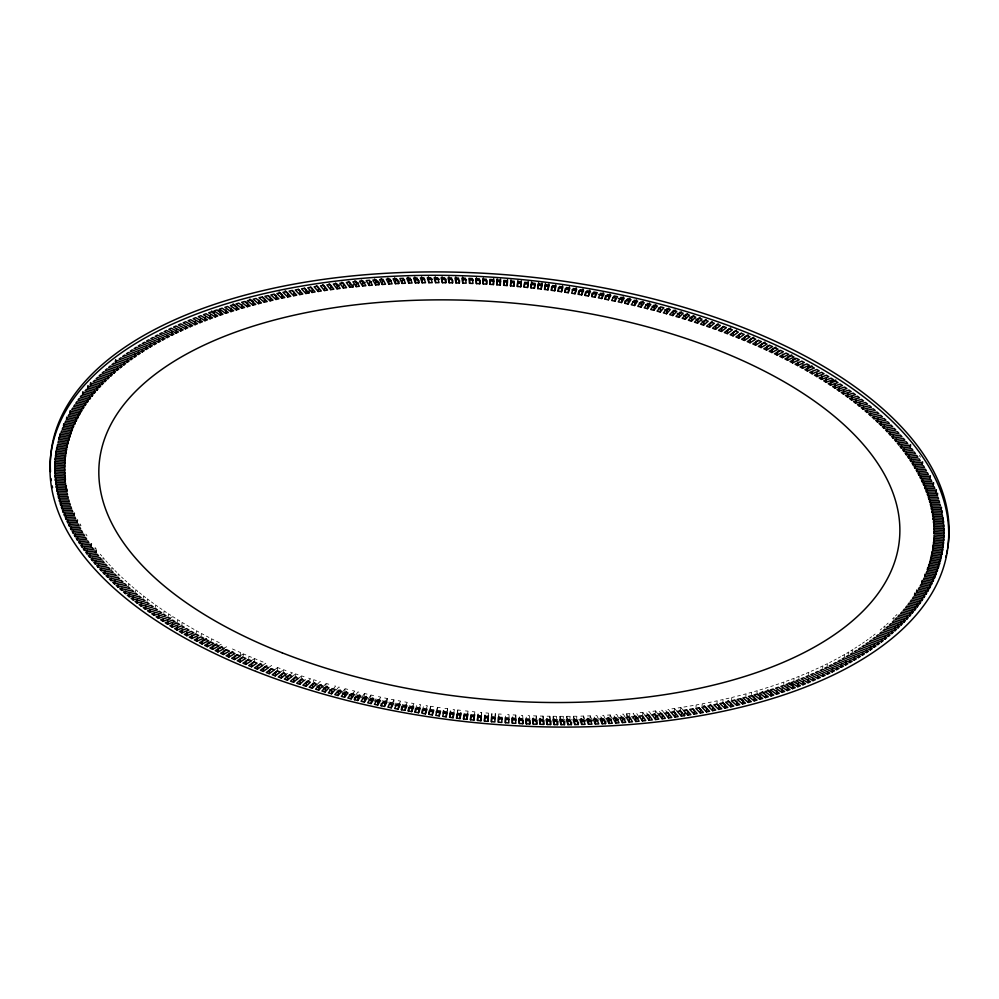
<?xml version="1.0" encoding="UTF-8"?>
<svg xmlns="http://www.w3.org/2000/svg" width="999" height="999" viewBox="0 0 999 999"><rect width="100%" height="100%" fill="white"/><g stroke="black" fill="none" stroke-linecap="round" stroke-linejoin="round"><path stroke-width="0.75" stroke-dasharray="5 3.75" d="M498.726 716.395L498.726 713.973L502.147 714.21L502.185 717.856M495.217 718.568L495.317 713.711L491.908 713.436L491.683 715.709M491.733 718.281L491.908 713.436M488.361 715.571L488.486 713.149L485.077 712.861L484.915 715.272M481.356 716.171L481.668 712.549L478.246 712.225L478.009 714.635M79.87 526.198L80.095 523.938L80.994 525.636M94.893 549.85L95.117 547.589L96.379 549.263M102.847 559.815L103.059 557.554L104.47 559.203M111.676 569.655L111.888 567.395L113.449 569.018L110.552 569.555M118.032 576.123L118.257 573.863L119.905 575.474M128.284 585.689L128.509 583.428L130.295 585.002L127.522 585.664M135.577 591.97L135.802 589.71L137.675 591.258L134.965 591.957M143.232 598.151L143.456 595.891L145.417 597.414L142.77 598.164M147.19 601.211L147.402 598.938L149.425 600.461M155.369 607.242L155.582 604.982L157.68 606.468M163.886 613.174L164.098 610.901L166.284 612.375L163.786 613.224M168.269 616.096L168.481 613.823L170.704 615.284M177.273 621.853L177.497 619.592L179.795 621.003L174.051 623.226M181.905 624.687L182.118 622.427L184.465 623.826M196.241 633.004L196.453 630.744L198.913 632.105L193.506 634.515M201.174 635.714L201.386 633.453L203.883 634.79M211.251 641.021L211.463 638.761L214.036 640.072L213.811 642.332M240.409 654.907L240.634 652.647L237.899 651.435L233.192 654.195M243.157 656.118L243.381 653.858L246.141 655.044M248.714 658.503L248.926 656.231L251.723 657.417M254.32 660.839L254.533 658.578L257.367 659.74M277.347 669.817L277.56 667.557L280.507 668.631M283.241 671.965L283.466 669.692L286.426 670.754L284.028 672.702M295.192 676.111L295.417 673.85L298.439 674.862L296.179 676.847M301.248 678.121L301.473 675.861L304.508 676.847L302.322 678.87M313.499 682.017L313.723 679.757L316.808 680.694L314.76 682.754M325.936 685.726L326.149 683.466L329.295 684.365L327.372 686.463M344.905 690.958L345.13 688.686L348.314 689.522L346.616 691.67M364.223 695.754L364.435 693.493L367.682 694.243L366.208 696.453M370.729 697.252L370.941 694.992L374.213 695.729L372.802 697.951M387.125 700.799L387.35 698.538L384.053 697.851L382.105 701.223M393.731 702.135L393.956 699.874L390.646 699.213L388.811 702.609M430.519 708.553L430.731 706.293L434.103 706.805L433.004 710.326M437.262 709.565L437.487 707.304L440.871 707.779L439.872 711.325M447.427 710.963L447.639 708.703L444.255 708.254L443.631 710.614M457.604 712.262L457.817 709.989L461.226 710.401L460.789 712.786M481.443 714.809L481.668 712.549M495.092 715.971L495.317 713.711M515.584 717.319L515.796 715.059L512.387 714.872L512.524 717.307M536.026 718.194L536.251 715.933L532.842 715.821L533.216 718.269M542.832 718.368L543.044 716.108L539.647 716.021L540.097 718.481M549.612 718.506L549.837 716.233L546.441 716.183M553.009 718.543L553.221 716.283L556.605 716.308L557.567 719.992M556.393 718.568L556.605 716.308M559.777 718.593L559.989 716.333L563.374 716.333L564.447 720.017M563.161 718.593L563.374 716.333M566.533 718.581L566.745 716.32L570.117 716.295L571.303 719.979M569.905 718.556L570.117 716.295M573.264 718.518L573.488 716.258L576.848 716.208L578.146 719.892M576.635 718.468L576.848 716.208M583.341 718.331L583.566 716.071L580.207 716.146L581.118 718.593M590.034 718.131L590.247 715.871L586.913 715.971L587.887 718.431M609.964 717.22L610.177 714.959L606.868 715.147L608.079 717.594M626.385 716.096L626.598 713.835L629.857 713.573L632.792 718.418M629.645 715.833L629.857 713.573M642.607 714.635L642.832 712.374L639.597 712.699L641.957 716.32M655.431 713.236L655.644 710.963L652.459 711.338L654.17 713.736M674.375 710.726L674.587 708.466L671.465 708.915L673.388 711.288M680.606 709.789L680.819 707.529L677.709 708.004L679.707 710.364M695.978 707.217L696.191 704.957L699.238 704.407M702.047 706.093L702.26 703.833L705.282 703.259M716.995 703.084L717.207 700.823L714.248 701.448L717.132 704.195M722.876 701.785L723.089 699.525L720.154 700.174L723.126 702.909M731.605 699.75L731.817 697.489L734.702 696.778M745.853 696.116L746.066 693.843L743.244 694.605M751.448 694.567L751.66 692.307L748.875 693.081M756.98 692.981L757.192 690.721L754.432 691.52L757.879 694.13M783.666 684.327L783.878 682.067L781.293 682.991L786.35 686.313M793.855 680.556L794.08 678.284L791.558 679.245L796.802 682.517M798.85 678.596L799.063 676.335L796.578 677.31M808.603 674.55L808.815 672.29L806.405 673.314L808.703 674.625M822.652 668.156L822.876 665.896L820.579 666.982L822.976 668.256M827.184 665.946L827.397 663.673L825.149 664.785M844.467 656.68L844.679 654.42L842.594 655.606L845.166 656.793M848.576 654.27L848.8 652.01L846.752 653.221L849.35 654.382M852.609 651.81L852.821 649.55L850.823 650.786L853.446 651.935M884.802 628.146L885.027 625.886L883.428 627.272M893.855 619.667L894.068 617.394L892.619 618.831M474.562 714.285L474.837 711.887L471.441 711.525L470.954 715.134M467.669 713.561L468.032 711.163L464.622 710.789L464.036 714.385M456.88 714.76L457.817 709.989M453.658 713.149L454.42 709.577L451.036 709.153L450.487 711.525M446.466 713.448L447.639 708.703M436.088 712.012L437.487 707.304M429.57 709.814L430.731 706.293M426.148 709.278L427.36 705.781L424.001 705.244L422.727 708.741M419.305 708.179L420.641 704.695L417.282 704.133L415.896 707.617M412.974 705.881L413.936 703.571L410.589 702.984L409.091 706.443M406.218 704.682L407.255 702.384L403.921 701.773L402.31 705.207M399.475 703.433L400.587 701.148L397.265 700.511L395.542 703.933M392.17 703.271L393.956 699.874M386.076 700.799L387.35 698.538M379.42 699.4L380.756 697.152L377.485 696.453L375.424 699.799M368.044 699.425L370.941 694.992M361.401 697.889L364.435 693.493M355.569 695.204L357.967 691.932L361.201 692.719M353.109 693.318L354.745 691.146L351.523 690.334M341.646 692.981L345.13 688.686M336.051 690.184L338.761 687L341.933 687.849M332.829 689.31L335.589 686.126L332.442 685.252M322.252 687.637L326.149 683.466M895.491 615.958L896.89 614.51M316.883 684.727L319.917 681.63L323.027 682.554M308.516 680.831L310.639 678.796L307.567 677.834L304.333 680.868M886.588 624.487L888.136 623.089M297.015 679.869L301.473 675.861M290.821 677.809L295.417 673.85M290.072 674.8L292.407 672.827L289.41 671.79L285.864 674.725M880.169 630.019L881.817 628.646M278.596 673.563L283.466 669.692M873.376 635.414L875.112 634.078M273.576 670.604L277.56 667.557M869.842 638.074L871.628 636.75M267.62 668.381L271.716 665.371L274.638 666.47M866.22 640.684L868.044 639.385M261.738 666.121L265.934 663.149L268.818 664.273M862.499 643.269L864.372 641.982M858.703 645.804L860.614 644.542M250.125 661.475L254.533 658.578M854.807 648.314L856.767 647.065M238.773 656.655L243.381 653.858M838.361 657.966L840.484 656.793M222.228 649.15L227.123 646.478L229.795 647.727M834.04 660.277L836.213 659.128M216.845 646.565L221.84 643.943L224.475 645.217M829.632 662.549L831.842 661.425M815.933 669.13L818.268 668.069M811.213 671.241L813.573 670.192M801.535 675.336L803.983 674.325M786.463 681.143L789.01 680.207M170.504 617.619L172.952 616.72L175.212 618.156M776.048 684.79L778.683 683.89M770.753 686.538L773.413 685.664M765.371 688.249L768.069 687.399M759.939 689.909L762.662 689.085M737.562 696.066L740.409 695.341M726.011 698.85L728.92 698.176M708.279 702.672L711.263 702.06M690.084 706.018L693.144 705.494M683.915 707.042L687 706.543M260.202 660.888L263.062 662.025M232.48 648.975L235.177 650.212M216.621 641.37L219.218 642.657M206.393 636.126L208.916 637.449M191.596 627.996L194.018 629.37M186.825 625.224L189.198 626.623M159.803 607.954L161.938 609.44M151.448 601.972L153.509 603.483M139.585 592.807L141.508 594.355M132.105 586.575L133.941 588.149M125 580.257L126.736 581.855M121.578 577.072L123.277 578.671M115.022 570.641L116.633 572.252M108.854 564.135L110.365 565.759M105.906 560.851L107.368 562.487M680.819 707.529L683.878 711.063M674.587 708.466L677.534 712.012M100.312 554.245L101.673 555.906M671.166 712.924L668.319 709.352L665.172 709.777L667.02 712.162M664.735 713.761L662 710.189L658.828 710.589L660.614 712.974M655.644 710.963L658.279 714.56M651.773 715.309L649.25 711.7L646.041 712.037L647.689 714.447M642.832 712.374L646.041 717.195M919.367 455.482L920.504 457.205M639.435 717.831L636.363 712.999L633.116 713.286L634.615 715.709M85.914 534.128L86.975 535.826M626.598 713.835L628.021 716.258M625.411 717.732L623.326 714.085L620.054 714.322L621.403 716.758M618.743 718.206L616.77 714.547L613.473 714.76L614.76 717.195M610.177 714.959L612.037 718.618M605.307 718.98L603.558 715.321L600.237 715.471L601.373 717.919M598.551 719.292L596.915 715.621L593.581 715.759L594.642 718.206M590.247 715.871L592.282 720.766M583.566 716.071L585.451 720.966M573.488 716.258L574.313 718.718M566.745 716.32L567.507 718.781M559.989 716.333L560.676 718.781M553.221 716.283L553.821 718.731M549.837 716.233L550.674 719.917M543.044 716.108L544.018 721.016M536.251 715.933L537.062 720.828M529.932 719.367L529.433 715.696L526.023 715.559L526.473 719.23M523.001 719.068L522.614 715.409L519.205 715.234L519.43 717.682M515.796 715.059L516.071 718.718M509.128 718.318L508.978 714.66L505.556 714.447L505.656 718.094"/><path stroke-width="1.5" d="M498.376 722.227L498.401 717.369L501.823 717.607L501.873 722.477L498.376 722.227L498.726 716.395M500.274 285.027L500.287 280.17L496.803 279.92L496.853 284.79L500.274 285.027L500.611 279.208M503.683 285.289L503.783 280.432L507.267 280.719L507.092 285.564L503.683 285.289L504.008 281.893L507.43 282.168L507.092 285.564M54.858 466.708L54.908 464.972L64.673 465.771L64.623 467.457L54.858 466.708L55.07 464.435M943.768 537.425L943.818 535.689L934.053 534.94L934.003 536.625L943.768 537.425L943.993 535.164M491.396 721.678L491.57 716.832L494.992 717.107L494.892 721.952L491.396 721.678L491.733 718.281L495.217 718.568M507.43 282.168L507.517 279.745M484.915 715.272L484.415 721.078L487.912 721.39L488.361 715.571M510.514 285.851L510.839 282.455L514.248 282.754L513.923 286.139L510.514 285.851L510.964 280.032M54.982 463.236L55.082 461.513L64.848 462.387L64.748 464.073L54.982 463.236L55.195 460.976M933.828 540.009L933.928 538.324L943.693 539.16L943.593 540.884L933.828 540.009L934.04 537.749M513.923 286.139L514.248 281.306L510.764 281.006M480.931 720.766L481.256 717.369L477.772 717.045L477.447 720.429L480.931 720.766L481.331 715.933L477.922 715.609M521.316 280.981L520.754 286.775L517.332 286.451L517.869 280.644M55.22 459.79L55.37 458.066L65.135 459.016L64.972 460.701L55.22 459.79L55.432 457.517M933.541 543.381L933.703 541.695L943.456 542.607L943.306 544.33L933.541 543.381L933.765 541.121M55.557 456.343L55.769 454.62L65.522 455.644L65.31 457.33L55.557 456.343L55.782 454.083M56.006 452.909L56.281 451.198L66.021 452.297L65.759 453.971L56.006 452.909L56.231 450.649M56.581 449.488L56.893 447.777L66.621 448.951L66.309 450.624L56.581 449.488L56.793 447.227M64.823 468.593L64.61 470.854L54.845 470.179L55.057 467.907M64.923 471.99L64.698 474.263L54.933 473.651L55.157 471.391M65.122 475.412L64.898 477.672L55.145 477.135L55.357 474.875M58.916 439.31L59.403 437.624L69.068 439.023L68.594 440.671L58.916 439.31L59.141 437.038M65.422 478.821L65.21 481.081L55.457 480.631L55.669 478.371M59.915 435.939L60.452 434.265L70.105 435.739L69.568 437.375L59.915 435.939L60.14 433.678M55.882 484.128L55.657 482.38L65.397 482.792L65.622 484.503L55.882 484.128L56.094 481.868M66.359 485.664L66.146 487.924L56.406 487.637L56.631 485.364M66.995 489.098L66.771 491.358L57.055 491.133L57.268 488.873M63.561 425.949L64.261 424.3L73.826 425.986L73.139 427.597L63.561 425.949L63.774 423.688M57.805 494.642L57.418 492.894L67.133 493.069L67.507 494.792L57.805 494.642L58.017 492.382M58.666 498.151L58.217 496.403L67.92 496.503L68.344 498.214L58.666 498.151L58.879 495.891M66.533 419.38L67.345 417.744L76.836 419.58L76.036 421.178L66.533 419.38L66.746 417.107M59.628 501.66L59.141 499.912L68.806 499.937L69.293 501.648L59.628 501.66L59.853 499.4M60.714 505.169L60.152 503.421L69.805 503.371L70.355 505.082L60.714 505.169L60.927 502.909M64.972 460.701L65.197 458.429M65.31 457.33L65.534 455.069M64.748 464.073L64.96 461.813M65.759 453.971L65.971 451.71M64.623 467.457L64.848 465.197M66.309 450.624L66.521 448.364M69.93 412.887L70.842 411.276L80.257 413.249L79.358 414.822L69.93 412.887L70.142 410.626M66.958 447.29L67.333 445.629L57.63 444.38L57.243 446.078L66.958 447.29L67.183 445.03M67.732 443.968L68.144 442.32L58.454 440.996L58.029 442.682L67.732 443.968L67.944 441.708M61.901 508.678L61.289 506.93L70.917 506.805L71.516 508.516L61.901 508.678L62.113 506.418M68.594 440.671L68.819 438.399M69.568 437.375L69.793 435.114M63.187 512.187L62.525 510.439L72.128 510.227L72.777 511.95L63.187 512.187L63.412 509.927M70.654 434.103L71.241 432.467L61.613 430.919L61.026 432.592L70.654 434.103L70.879 431.843M71.841 430.844L72.477 429.22L62.887 427.597L62.238 429.258L71.841 430.844L72.065 428.583M74.363 513.111L74.151 515.372L64.585 515.696L64.81 513.424M73.139 427.597L73.352 425.337M74.538 424.375L75.275 422.777L65.747 421.016L64.997 422.652L74.538 424.375L74.75 422.115M66.096 519.193L65.335 517.445L74.875 517.082L75.624 518.793L66.096 519.193L66.321 516.933M76.036 421.178L76.261 418.906M77.647 417.994L78.496 416.408L69.031 414.498L68.169 416.121L77.647 417.994L77.872 415.721M77.422 519.955L77.198 522.215L67.72 522.689L67.932 520.429M79.358 414.822L79.583 412.562M69.431 526.173L68.556 524.438L78.034 523.926L78.884 525.624L69.431 526.173L69.655 523.913M82.642 393.956L83.866 392.42L92.994 394.817L91.796 396.316L82.642 393.956L82.855 391.695M81.181 411.688L82.13 410.114L72.752 408.079L71.778 409.677L81.181 411.688L81.394 409.415M71.266 529.657L70.342 527.922L79.77 527.335L80.669 529.033L71.266 529.657L71.478 527.397M83.104 408.566L84.091 407.018L74.763 404.895L73.739 406.481L83.104 408.566L83.317 406.306M85.115 405.469L86.164 403.921L76.886 401.735L75.812 403.309L85.115 405.469L85.34 403.209M73.202 533.141L72.215 531.406L81.606 530.744L82.567 532.442L73.202 533.141L73.414 530.881M87.7 387.862L89.036 386.351L98.052 388.873L96.753 390.347L87.7 387.862L87.924 385.589M87.25 402.397L88.349 400.861L79.108 398.613L77.984 400.174L87.25 402.397L87.462 400.124M75.237 536.613L74.201 534.877L83.554 534.14L84.553 535.826L75.237 536.613L75.449 534.353M90.397 384.852L91.771 383.354L100.724 385.939L99.376 387.4L90.397 384.852L90.609 382.58M89.473 399.338L90.622 397.827L81.431 395.504L80.257 397.053L89.473 399.338L89.685 397.078M77.385 540.072L76.299 538.336L85.589 537.524L86.651 539.21L77.385 540.072L77.597 537.812M91.796 396.316L92.02 394.056M79.633 543.518L78.496 541.795L87.737 540.909L88.849 542.594L79.633 543.518L79.845 541.258M94.231 393.319L95.479 391.833L86.401 389.373L85.115 390.896L94.231 393.319L94.443 391.059M96.753 390.347L96.965 388.087M91.371 543.693L91.146 545.953L81.98 546.965L82.193 544.705M99.376 387.4L99.6 385.139M84.428 550.387L83.192 548.676L92.333 547.639L93.556 549.313L84.428 550.387L84.653 548.126M102.11 384.49L103.509 383.042L94.605 380.382L93.182 381.868L102.11 384.49L102.323 382.23M96.266 550.387L96.054 552.647L86.988 553.808L87.313 550.412M104.932 381.606L106.381 380.169L97.54 377.447L96.066 378.908L104.932 381.606L105.145 379.333M89.648 557.217L88.299 555.519L97.34 554.32L98.651 555.981L89.648 557.217L89.86 554.957M107.855 378.746L109.341 377.322L100.587 374.538L99.051 375.986L107.855 378.746L108.067 376.473M92.407 560.601L91.009 558.916L99.987 557.642L101.349 559.303L92.407 560.601L92.62 558.341M110.864 375.911L112.412 374.513L103.721 371.665L102.135 373.102L110.864 375.911L111.089 373.651M95.267 563.985L93.819 562.3L102.735 560.951L104.146 562.599L95.267 563.985L95.592 560.589M113.973 373.114L115.572 371.728L106.943 368.818L105.32 370.242L113.973 373.114L114.311 369.717M115.447 361.85L117.22 360.489L125.624 363.586L123.888 364.922L115.447 361.85L115.672 359.59M98.227 567.345L96.728 565.659L105.582 564.248L107.043 565.884L98.227 567.345L98.439 565.084M117.183 370.354L118.831 368.981L110.277 366.009L108.604 367.407L117.183 370.354L117.407 368.094M120.492 367.62L122.178 366.258L113.699 363.236L111.975 364.623L120.492 367.62L120.704 365.359M101.286 570.679L99.738 569.018L108.529 567.519L110.027 569.155L101.286 570.679L101.498 568.419M123.888 364.922L124.101 362.662M104.445 574.013L102.847 572.352L111.563 570.791L113.124 572.415L104.445 574.013L104.77 570.616M127.373 362.25L129.158 360.926L120.829 357.779L119.018 359.128L127.373 362.25L127.597 359.99M107.692 577.322L106.056 575.674L114.698 574.038L116.296 575.649L107.692 577.322L107.917 575.062M130.956 359.615L132.78 358.316L124.538 355.107L122.677 356.443L130.956 359.615L131.169 357.355M111.039 580.606L109.353 578.97L117.932 577.26L119.58 578.871L111.039 580.606L111.264 578.346M134.628 357.018L136.501 355.731L128.347 352.472L126.436 353.783L134.628 357.018L134.952 353.634M114.485 583.878L112.75 582.255L121.254 580.469L122.952 582.067L114.485 583.878L114.823 580.494M138.386 354.458L140.297 353.196L132.23 349.862L130.282 351.161L138.386 354.458L138.611 352.197M118.032 587.137L116.246 585.514L124.663 583.653L126.411 585.239L118.032 587.137L118.244 584.865M142.233 351.935L144.193 350.686L136.214 347.302L134.216 348.576L142.233 351.935L142.457 349.675M121.666 590.359L119.843 588.748L128.184 586.825L129.97 588.399L121.666 590.359L121.89 588.099M146.179 349.45L148.177 348.214L140.285 344.78L138.237 346.041L146.179 349.45L146.391 347.19M125.399 593.568L123.514 591.97L131.781 589.972L133.616 591.533L125.399 593.568L125.612 591.308M150.2 346.99L152.248 345.779L144.443 342.295L142.358 343.531L150.2 346.99L150.524 343.606M129.221 596.753L127.298 595.167L135.477 593.094L137.35 594.655L129.221 596.753L129.545 593.356M154.321 344.58L156.406 343.394L148.701 339.847L146.566 341.059L154.321 344.58L154.533 342.32M133.129 599.912L131.156 598.339L139.248 596.203L141.171 597.739L133.129 599.912L133.454 596.515M158.516 342.207L160.639 341.034L153.034 337.437L150.849 338.636L158.516 342.207L158.841 338.811M137.125 603.046L135.115 601.485L143.119 599.275L145.092 600.811L137.125 603.046L137.462 599.65M162.787 339.872L164.96 338.723L157.455 335.065L155.232 336.251L162.787 339.872L163.012 337.612M141.221 606.156L139.161 604.607L147.078 602.335L149.088 603.858L141.221 606.156L141.546 602.772M167.158 337.575L169.368 336.451L161.95 332.742L159.69 333.903L167.158 337.575L167.37 335.314M171.603 335.327L173.851 334.215L166.546 330.457L164.236 331.593L171.603 335.327L171.928 331.93M145.404 609.24L143.307 607.704L151.124 605.369L153.184 606.868L145.404 609.24L145.729 605.856M176.124 333.104L178.421 332.018L171.216 328.209L168.868 329.333L176.124 333.104L176.461 329.72M149.675 612.3L147.527 610.776L155.257 608.366L157.355 609.865L149.675 612.3L149.887 610.039M180.732 330.931L183.067 329.87L175.961 326.011L173.576 327.11L180.732 330.931L180.956 328.671M154.021 615.334L151.836 613.823L159.478 611.351L161.613 612.824L154.021 615.334L154.246 613.074M185.427 328.808L187.787 327.759L180.794 323.863L178.371 324.925L185.427 328.808L185.639 326.548M158.466 618.344L156.231 616.845L163.774 614.298L165.959 615.759L158.466 618.344L158.791 614.947M190.185 326.71L192.595 325.686L185.702 321.74L183.242 322.789L190.185 326.71L190.397 324.45M162.987 621.316L160.714 619.83L168.157 617.22L170.379 618.668L162.987 621.316L163.199 619.055M195.017 324.675L197.465 323.664L190.684 319.68L188.187 320.704L195.017 324.675L195.354 321.278M167.595 624.263L165.285 622.789L172.627 620.117L174.887 621.553L167.595 624.263L167.919 620.866M199.937 322.665L202.422 321.69L195.754 317.657L193.207 318.656L199.937 322.665L200.262 319.28M172.278 627.172L179.47 624.4L177.173 622.976L169.93 625.724L172.278 627.172L172.602 623.776M204.92 320.716L207.442 319.755L200.886 315.672L198.314 316.658L204.92 320.716L205.257 317.32M177.048 630.057L184.128 627.222L181.793 625.811L174.65 628.621L177.048 630.057L177.372 626.66M209.99 318.793L203.484 314.697L206.094 313.736L212.537 317.857L209.99 318.793L210.314 315.409M181.893 632.904L188.873 630.007L186.488 628.621L179.458 631.48L181.893 632.904L182.23 629.507M215.122 316.933L208.729 312.787L211.376 311.85L217.707 316.009L215.122 316.933L215.334 314.673M186.825 635.726L193.694 632.767L191.271 631.393L184.353 634.315L186.825 635.726L187.15 632.33M220.317 315.11L214.048 310.926L216.733 310.015L222.952 314.21L220.317 315.11L220.642 311.713L218.144 310.04M191.833 638.511L198.589 635.489L196.129 634.14L189.31 637.125L191.833 638.511L192.158 635.114M225.587 313.336L219.443 309.116L222.165 308.216L228.247 312.462L225.587 313.336L225.911 309.94M196.903 641.258L203.559 638.186L201.061 636.838L194.355 639.897L196.903 641.258L197.24 637.874M230.931 311.601L224.9 307.342L227.647 306.481L233.629 310.751L230.931 311.601L231.256 308.204M202.06 643.98L208.591 640.846L206.069 639.522L199.475 642.632L202.06 643.98L202.385 640.584L206.306 638.698M236.338 309.915L230.419 305.619L233.217 304.782L239.061 309.091L236.338 309.915L236.663 306.531M207.293 646.665L213.711 643.468L211.139 642.157L204.67 645.329L207.293 646.665L207.617 643.269L210.19 641.995M241.808 308.279L236.014 303.946L238.836 303.134L244.568 307.48L241.808 308.279L242.133 304.882M212.587 649.313L218.893 646.053L216.296 644.767L209.927 647.989L212.587 649.313L212.912 645.916L216.696 643.955M247.34 306.693L241.671 302.322L244.53 301.523L250.125 305.919L247.34 306.693L247.665 303.296L245.404 301.548M217.957 651.922L224.138 648.601L221.503 647.327L215.26 650.611L217.957 651.922L218.282 648.526L221.99 646.54M252.934 305.157L247.39 300.749L250.274 299.975L255.756 304.395L252.934 305.157L253.259 301.76L249.937 299.113M223.401 654.495L229.458 651.123L226.798 649.862L220.667 653.209L223.401 654.495L223.726 651.098L226.149 649.75M258.591 303.659L253.184 299.225L256.094 298.476L261.438 302.934L258.591 303.659L258.916 300.262M228.908 657.03L234.852 653.596L232.143 652.359L226.149 655.756L228.908 657.03L229.233 653.633L232.804 651.573M264.298 302.222L259.016 297.739L261.963 297.028L267.183 301.511L264.298 302.222L264.635 298.826L262.512 297.04M234.478 659.515L240.297 656.043L237.562 654.82L231.681 658.279L234.478 659.515L234.802 656.131L237.138 654.732M270.08 300.824L264.922 296.316L267.894 295.629L272.989 300.15L270.08 300.824L270.404 297.427L268.344 295.629M240.122 661.975L245.816 658.441L243.057 657.242L237.287 660.751L240.122 661.975L240.447 658.578L242.732 657.167M275.911 299.475L270.891 294.942L273.888 294.28L278.846 298.826L275.911 299.475L276.236 296.079L274.226 294.268M245.829 664.397L251.398 660.814L248.601 659.627L242.969 663.186L245.829 664.397L246.154 661.001L248.376 659.565M281.793 298.177L276.898 293.619L279.932 292.982L284.752 297.552L281.793 298.177L282.118 294.792L279.183 292.045M251.586 666.77L257.03 663.136L254.208 661.975L248.701 665.584L251.586 666.77L251.923 663.373L254.096 661.925M287.737 296.94L282.979 292.345L286.026 291.733L290.721 296.328L287.737 296.94L288.062 293.544L285.202 290.784M257.417 669.105L262.737 665.421L259.877 664.285L254.495 667.944L257.417 669.105L257.742 665.709L260.939 663.498M293.718 295.741L294.043 292.345L292.195 290.497L289.098 291.121L293.718 295.741L296.74 295.167L292.183 290.534M263.311 671.403L268.494 667.657L265.609 666.545L260.352 670.267L263.311 671.403L263.636 668.006L266.745 665.759M299.762 294.593L295.279 289.96L298.389 289.385L302.809 294.043L299.762 294.593L300.087 291.209L298.301 289.348M269.255 673.651L274.313 669.867L271.391 668.768L266.271 672.539L269.255 673.651L269.58 670.267L271.603 668.743M309.141 290.709L308.916 292.982L305.856 293.506L306.181 290.11L304.445 288.249M312 292.457L307.779 287.774L310.939 287.262L315.085 291.958L312 292.457L312.325 289.073L310.639 287.188M275.249 675.861L280.182 672.027L277.235 670.953L272.24 674.762L275.249 675.861L275.574 672.477L277.547 670.941M318.182 291.471L314.111 286.763L317.282 286.276L321.291 290.996L318.182 291.471L318.506 288.074L316.471 285.726M281.306 678.034L286.101 674.15L283.129 673.089L278.271 676.96L281.306 678.034L281.643 674.637L284.028 672.702M324.413 290.534L320.479 285.801L323.676 285.339L327.535 290.085L324.413 290.534L324.737 287.138L322.764 284.777M287.425 680.157L292.083 676.223L289.086 675.187L284.365 679.095L287.425 680.157L287.749 676.76L290.072 674.8M330.681 289.648L326.898 284.89L330.12 284.465L333.828 289.223L330.681 289.648L331.006 286.251L329.108 283.878M293.581 682.23L298.102 678.259L295.092 677.247L290.497 681.206L293.581 682.23L293.918 678.845L296.179 676.847M337 288.811L333.354 284.041L336.588 283.629L340.172 288.411L337 288.811L337.325 285.414L335.502 283.029M299.8 684.265L304.183 680.244L301.136 679.258L296.691 683.254L299.8 684.265L300.125 680.881L302.322 678.87M343.356 288.037L339.847 283.241L343.107 282.867L346.541 287.662L343.356 288.037L343.681 284.64L341.92 282.242M306.069 686.263L310.314 682.192L307.242 681.231L302.922 685.277L306.069 686.263L306.393 682.866L308.516 680.831M353.171 284.69L352.959 286.963L349.75 287.3L350.075 283.903L348.389 281.506M312.375 688.199L316.483 684.09L313.386 683.154L309.215 687.237L312.375 688.199L312.699 684.814L314.76 682.754M356.168 286.626L352.959 281.805L356.256 281.481L359.403 286.301L356.168 286.626L356.506 283.229L354.895 280.819M318.731 690.097L322.702 685.951L319.593 685.027L315.547 689.16L318.731 690.097L319.056 686.713L321.041 684.627M362.637 286.001L359.565 281.169L362.887 280.869L365.884 285.714L362.637 286.001L362.962 282.605L361.426 280.195M325.137 691.957L328.958 687.762L325.824 686.862L321.928 691.033L325.137 691.957L325.462 688.561L327.372 686.463M369.143 285.427L366.208 280.582L369.543 280.307L372.402 285.165L369.143 285.427L369.468 282.043L371.64 281.855M331.581 693.756L335.264 689.522L332.105 688.648L328.346 692.856L331.581 693.756L331.905 690.359L329.757 689.76M379.158 282.417L378.946 284.678L375.674 284.915L375.999 281.518L374.613 279.083M338.062 695.516L341.608 691.246L338.436 690.384L334.815 694.642L338.062 695.516L338.386 692.12L340.159 689.984M382.23 284.453L379.595 279.583L382.967 279.358L385.527 284.24L382.23 284.453L382.555 281.056L381.243 278.621M344.593 697.227L347.989 692.919L344.792 692.082L341.321 696.378L344.593 697.227L344.917 693.83L346.616 691.67M388.823 284.041L386.338 279.158L389.722 278.971L392.132 283.853L388.823 284.041L389.148 280.644L387.912 278.209M351.161 698.875L354.408 694.542L351.198 693.731L347.864 698.064L351.161 698.875L351.486 695.491L353.109 693.318M354.458 699.7L357.642 695.329L360.864 696.116L357.754 700.499L354.458 699.7L354.67 697.427M398.976 281.256L398.763 283.529L395.442 283.679L395.766 280.282L394.593 277.847M357.754 700.499L358.079 697.102L359.64 694.904M402.085 283.379L399.9 278.484L403.309 278.346L405.419 283.241L402.085 283.379L402.41 279.982L404.632 279.895M364.398 702.06L367.357 697.639L364.111 696.877L361.076 701.286L364.398 702.06L364.722 698.663L366.208 696.453M408.753 283.129L406.718 278.234L410.127 278.122L412.088 283.029L408.753 283.129L409.078 279.732L408.054 277.285M371.066 703.571L373.876 699.125L370.617 698.388L367.719 702.821L371.066 703.571L371.391 700.174L372.802 697.951M419.006 280.594L418.793 282.854L415.434 282.929L415.771 279.545L414.822 277.085M377.759 705.032L380.432 700.549L377.16 699.837L374.413 704.307L377.759 705.032L378.084 701.635L379.42 699.4M381.118 705.744L383.728 701.248L387.013 701.935L384.49 706.443L381.118 705.744L381.343 703.483M422.152 282.792L420.417 277.884L423.851 277.834L425.512 282.742L422.152 282.792L422.477 279.395L421.615 276.948M384.49 706.443L386.076 700.799M428.883 282.705L427.297 277.797L430.744 277.772L432.255 282.68L428.883 282.705L428.421 276.86M391.258 707.804L393.631 703.259L390.322 702.609L387.874 707.13L391.258 707.804L391.583 704.407L389.323 703.958M435.626 282.667L434.19 277.759L437.649 277.759L439.011 282.667L435.626 282.667L435.239 276.823M398.039 709.115L400.262 704.545L396.94 703.908L394.642 708.466L398.039 709.115L399.475 703.433M442.719 279.295L446.103 279.32L445.779 282.717L442.395 282.692L442.082 276.835M401.436 709.752L403.596 705.169L406.93 705.781L404.845 710.376L401.436 709.752L401.66 707.492M404.845 710.376L406.218 704.682M452.772 280.557L452.559 282.817L449.163 282.767L448.926 276.91M408.266 710.988L410.264 706.38L413.611 706.955L411.688 711.588L408.266 710.988L408.479 708.728M411.688 711.588L412.974 705.881M459.577 280.707L459.353 282.979L455.956 282.892L455.794 277.048M415.109 712.162L415.434 708.778L418.868 709.34L418.544 712.737L415.109 712.162L416.958 707.529L420.317 708.091L418.544 712.737M462.749 283.067L461.938 278.172L465.409 278.284L466.158 283.179L462.749 283.067L462.674 277.223M422.077 712.162L422.302 709.902L425.736 710.451L425.412 713.848L421.978 713.298L423.676 708.641L427.035 709.165L425.412 713.848M469.567 283.304L468.893 278.409L472.377 278.546L472.977 283.441L469.567 283.304L469.892 279.907L473.301 280.057M428.858 714.372L429.183 710.976L432.629 711.5L432.305 714.897L428.858 714.372L430.407 709.69L433.778 710.202L432.305 714.897M480.007 281.493L479.795 283.766L476.386 283.591L476.448 277.759M439.223 715.896L440.534 711.176L437.162 710.689L435.764 715.396L439.223 715.896L439.548 712.499L436.088 712.012M483.528 280.544L486.938 280.731L486.613 284.128L483.204 283.941L483.341 278.109M446.141 716.845L447.315 712.1L443.918 711.638L442.682 716.37L446.141 716.845L446.466 713.448L443.007 712.974L443.631 710.614M490.022 284.34L490.359 280.944L493.768 281.156L493.444 284.553L490.022 284.34L489.822 279.458L493.306 279.683L493.444 284.553M449.612 717.294L450.699 712.537L454.095 712.974L453.084 717.732L449.612 717.294L449.825 715.034M453.084 717.732L453.409 714.335L449.937 713.898L450.487 711.525M496.853 284.79L497.152 278.958M456.555 718.156L457.492 713.386L460.901 713.798L460.027 718.568L456.555 718.156L456.88 714.76L460.364 715.172L460.789 712.786M460.027 718.568L460.364 715.172M463.511 718.968L464.298 714.185L467.707 714.56L466.995 719.355L463.511 718.968L463.836 715.571L467.32 715.958L467.669 713.561M466.995 719.355L467.32 715.958M470.479 719.73L470.804 716.333L474.288 716.695L473.963 720.092L470.479 719.73L471.103 714.922L474.513 715.272M517.332 286.451L517.669 283.067L521.078 283.391L520.754 286.775M524.163 287.113L524.487 283.728L527.897 284.078L527.559 287.475L524.163 287.113L524.712 282.305L528.196 282.667M484.415 721.078L484.752 717.694L488.236 717.994L487.912 721.39M530.968 287.837L531.68 283.042L535.164 283.429L534.378 288.212L530.968 287.837L531.655 282.043M534.378 288.212L534.702 284.815L531.293 284.44M537.774 288.599L538.636 283.828L542.12 284.24L541.183 289.011L537.774 288.599L538.536 282.817M541.183 289.011L541.97 283.229M544.58 289.423L545.591 284.665L549.063 285.102L547.964 289.847L544.58 289.423L544.792 287.163M505.369 722.714L505.232 717.844L508.641 718.056L508.853 722.926L505.369 722.714L505.694 719.317L509.178 719.542M547.964 289.847L548.838 284.078M551.361 290.297L552.534 285.552L555.993 286.026L554.745 290.746L551.361 290.297L551.685 286.9L555.082 287.362L555.694 284.99M512.35 723.139L512.062 718.269L515.472 718.456L515.834 723.338L512.35 723.139L512.524 717.307M554.745 290.746L555.082 287.362M558.129 291.221L559.452 286.501L562.912 286.988L561.513 291.696L558.129 291.221L558.466 287.824L561.838 288.311L562.537 285.951M523.026 721.428L522.814 723.688L519.318 723.513L519.43 717.682M561.513 291.696L561.838 288.311M564.897 292.195L566.371 287.5L569.817 288.024L568.269 292.707L564.897 292.195L565.222 288.798L568.593 289.31L569.368 286.963M529.994 721.715L529.782 723.988L526.298 723.838L526.623 720.454L530.107 720.591M568.269 292.707L568.593 289.31M536.962 721.965L536.738 724.225L533.266 724.113L533.216 718.269M574.999 293.756L576.698 289.098L573.264 288.549L571.64 293.219L574.999 293.756L576.173 288.037M578.359 294.305L580.132 289.66L583.566 290.222L581.718 294.867L578.359 294.305L578.571 292.045M543.906 722.152L543.693 724.412L540.222 724.325L540.097 718.481M581.718 294.867L582.966 289.148M585.064 295.429L586.987 290.809L590.409 291.408L588.411 296.016L585.064 295.429L585.277 293.169M547.489 721.091L550.961 721.141L550.636 724.537L547.165 724.487L546.965 718.631M588.411 296.016L589.735 290.322M591.858 295.479L592.07 293.219L595.404 293.831L595.079 297.227L591.745 296.616L593.831 292.02L597.227 292.645L595.079 297.227M557.892 721.216L557.567 724.612L554.095 724.587L553.821 718.731M601.735 298.489L604.033 293.931L600.636 293.281L598.413 297.852L601.735 298.489L603.209 292.807M564.81 721.241L564.472 724.637L561.026 724.637L560.676 718.781M605.044 299.126L607.417 294.593L610.801 295.267L608.354 299.787L605.044 299.126L605.269 296.865M608.354 299.787L609.902 294.131M571.59 722.339L571.378 724.6L567.932 724.625L567.507 718.781M614.947 301.149L617.544 296.653L614.185 295.954L611.65 300.462L614.947 301.149L615.272 297.752L613.086 297.29M578.471 722.252L578.259 724.512L574.825 724.562L574.313 718.718M621.515 302.547L624.263 298.089L620.916 297.365L618.244 301.848L621.515 302.547L621.84 299.163L623.214 296.928M581.693 724.45L579.882 719.542L583.229 719.455L585.114 724.362L581.693 724.45L582.017 721.053L581.118 718.593M624.787 303.271L627.609 298.826L630.956 299.575L628.059 304.008L624.787 303.271L625.012 301.011M628.059 304.008L628.383 300.612L629.832 298.401M588.536 724.275L586.575 719.367L589.922 719.268L591.957 724.163L588.536 724.275L588.873 720.878L587.887 718.431M634.565 305.507L637.599 301.111L634.278 300.337L631.318 304.757L634.565 305.507L634.889 302.123L636.413 299.912M595.367 724.05L593.256 719.143L596.59 719.018L598.776 723.913L595.367 724.05L595.691 720.654L594.642 718.206M641.033 307.068L644.218 302.697L640.921 301.898L637.799 306.281L641.033 307.068L641.358 303.671L642.956 301.486M605.781 721.34L605.569 723.601L602.172 723.763L602.497 720.366L601.373 717.919M647.477 308.666L650.799 304.333L647.514 303.509L644.255 307.854L647.477 308.666L647.802 305.269L649.462 303.109M608.953 723.426L606.543 718.543L609.852 718.356L612.337 723.239L608.953 723.426L609.278 720.029L608.079 717.594M653.87 310.314L657.354 306.019L654.083 305.17L650.686 309.478L653.87 310.314L654.208 306.918L655.943 304.77M615.709 723.026L613.149 718.156L616.445 717.944L619.068 722.814L615.709 723.026L616.033 719.642L614.76 717.195M660.239 312L663.86 307.754L660.614 306.88L657.067 311.151L660.239 312L660.564 308.616L658.453 308.042M622.427 722.589L619.73 717.719L623.001 717.482L625.786 722.339L622.427 722.589L622.764 719.193L621.403 716.758M666.558 313.748L670.317 309.528L667.095 308.641L663.411 312.874L666.558 313.748L666.895 310.352L668.768 308.241M629.12 722.077L626.273 717.232L629.532 716.957L632.467 721.815L629.12 722.077L629.457 718.693L628.021 716.258M672.851 315.534L676.748 311.363L673.538 310.439L669.705 314.635L672.851 315.534L673.176 312.138L675.124 310.052M635.789 721.528L632.792 716.683L636.038 716.395L639.11 721.228L635.789 721.528L636.113 718.131L634.615 715.709M679.083 317.37L683.129 313.236L679.944 312.287L675.973 316.446L679.083 317.37L679.407 313.973L681.43 311.913M642.419 720.916L639.273 716.083L642.494 715.771L645.716 720.591L642.419 720.916L642.744 717.519M685.277 319.243L689.46 315.16L686.301 314.185L682.192 318.306L685.277 319.243L685.614 315.846L687.699 313.811M649.013 720.254L645.716 715.434L648.925 715.097L652.297 719.904L649.013 720.254L649.338 716.857L647.689 714.447M691.433 321.166L695.754 317.12L692.607 316.134L688.361 320.204L691.433 321.166L691.758 317.769L693.918 315.746M655.569 719.53L652.135 714.735L655.319 714.36L658.828 719.155L655.569 719.53L655.893 716.133L654.17 713.736M697.527 323.139L701.985 319.131L698.875 318.119L694.492 322.153L697.527 323.139L697.864 319.742L700.087 317.744M662.087 718.756L658.503 713.973L661.675 713.586L665.322 718.356L662.087 718.756L662.412 715.371L660.614 712.974M703.583 325.15L708.179 321.191L705.082 320.155L700.561 324.138L703.583 325.15L703.908 321.753L706.206 319.78M668.556 717.931L664.834 713.174L667.994 712.749L671.778 717.494L668.556 717.931L668.88 714.535L667.02 712.162M709.59 327.21L714.31 323.289L711.251 322.24L706.593 326.173L709.59 327.21L709.914 323.813L712.275 321.853M674.999 717.057L671.128 712.312L674.263 711.862L678.196 716.595L674.999 717.057L675.324 713.661L673.388 711.288M715.534 329.308L720.404 325.437L717.357 324.363L712.574 328.246L715.534 329.308L715.871 325.911L718.293 323.976M684.777 713.373L684.565 715.634L681.38 716.121L681.718 712.724L679.707 710.364M721.44 331.443L726.423 327.622L723.426 326.523L718.493 330.369L721.44 331.443L721.765 328.047L723.763 326.523M687.737 715.134L683.591 710.426L686.675 709.927L690.883 714.622L687.737 715.134L688.061 711.738L686.4 709.864M727.284 333.629L732.404 329.857L729.42 328.733L724.362 332.53L727.284 333.629L727.609 330.232L730.681 327.972M694.03 714.098L689.76 709.415L692.819 708.89L697.165 713.561L694.03 714.098L694.355 710.701L692.644 708.828M733.066 335.851L738.323 332.13L735.364 330.994L730.182 334.727L733.066 335.851L733.391 332.455L736.55 330.232M700.287 712.999L700.611 709.615L698.85 707.754L695.866 708.353L700.287 712.999L703.396 712.437L698.913 707.791M738.798 338.112L739.123 334.715L741.27 333.254L744.18 334.453L738.798 338.112L735.938 336.975L741.258 333.291M706.493 711.862L701.935 707.23L704.957 706.655L709.577 711.263L706.493 711.862L706.817 708.466L704.083 705.694M744.467 340.422L749.974 336.8L747.077 335.627L741.633 339.26L744.467 340.422L744.792 337.025L748.101 334.852M712.637 710.664L707.954 706.056L710.938 705.456L715.696 710.052L712.637 710.664L712.974 707.267L710.152 704.507M750.074 342.769L755.706 339.198L752.846 337.999L747.277 341.583L750.074 342.769L750.399 339.373L753.783 337.237M718.743 709.415L713.923 704.844L716.882 704.208L721.765 708.778L718.743 709.415L719.068 706.018L717.132 704.195M755.619 345.142L761.375 341.646L758.553 340.422L752.859 343.956L755.619 345.142L755.943 341.758L758.253 340.347M724.787 708.116L719.829 703.571L722.764 702.921L727.784 707.454L724.787 708.116L725.112 704.72L723.126 702.909M761.101 347.565L766.982 344.118L764.198 342.869L758.366 346.353L761.101 347.565L761.438 344.18L764.959 342.108M730.769 706.768L725.686 702.247L728.596 701.573L733.753 706.068L730.769 706.768L731.106 703.371L728.046 700.661M766.52 350.025L772.527 346.628L769.767 345.367L763.823 348.788L766.52 350.025L766.857 346.641L769.255 345.279M736.713 705.369L731.493 700.886L734.365 700.174L739.647 704.645L736.713 705.369L737.037 701.972L734.952 700.174M771.877 352.522L778.009 349.188L775.274 347.902L769.205 351.273L771.877 352.522L772.202 349.138L775.886 347.128M742.582 703.92L737.237 699.462L740.084 698.738L745.491 703.171L742.582 703.92L742.906 700.524L740.771 698.738M777.16 355.057L783.403 351.773L780.719 350.474L774.525 353.783L777.16 355.057L777.497 351.673L779.994 350.349M748.388 702.422L742.919 697.989L745.741 697.24L751.273 701.648L748.388 702.422L748.726 699.025M782.379 357.63L788.748 354.408L786.088 353.084L779.782 356.343L782.379 357.63L782.704 354.233M754.145 700.861L748.551 696.478L751.335 695.704L757.005 700.074L754.145 700.861L754.47 697.477L752.235 695.716M787.537 360.239L794.005 357.068L791.383 355.731L784.964 358.928L787.537 360.239L787.861 356.843L791.745 354.945M759.839 699.263L754.108 694.917L756.867 694.118L762.662 698.451L759.839 699.263L760.164 695.866L757.879 694.13M792.607 362.874L799.2 359.765L796.615 358.416L790.084 361.551L792.607 362.874L792.931 359.478L795.566 358.241M765.459 697.614L759.615 693.294L762.337 692.469L768.243 696.778L765.459 697.614L765.684 695.354M797.614 365.547L804.32 362.5L801.76 361.126L795.117 364.21L797.614 365.547L797.939 362.162M771.016 695.916L765.047 691.645L767.744 690.796L773.775 695.054L771.016 695.916L771.353 692.519M802.547 368.256L809.352 365.272L806.842 363.886L800.087 366.895L802.547 368.256L802.871 364.86M807.404 371.004L814.322 368.069L811.85 366.67L804.982 369.63L807.404 371.004L807.729 367.607L811.875 365.846M776.51 694.18L770.416 689.934L773.089 689.06L779.232 693.281L776.51 694.18L776.835 690.784M812.175 373.776L819.205 370.904L816.77 369.493L809.802 372.377L812.175 373.776L812.399 371.516M781.942 692.382L775.724 688.174L778.358 687.287L784.627 691.47L781.942 692.382L782.267 688.985M816.882 376.573L824.013 373.776L821.628 372.34L814.535 375.174L816.882 376.573L817.207 373.189M787.287 690.546L780.968 686.375L783.553 685.464L789.947 689.597L787.287 690.546L787.624 687.15M821.503 379.408L828.745 376.673L826.398 375.224L819.205 377.997L821.503 379.408L821.827 376.024M792.569 688.648L786.126 684.54L788.686 683.591L795.192 687.699L792.569 688.648L792.906 685.264L789.035 682.792M826.048 382.28L823.788 380.844L831.081 378.134L833.391 379.608L826.048 382.28L826.373 378.883M797.789 686.725L800.361 685.739L793.743 681.68L791.233 682.642L797.789 686.725L798.114 683.328M830.519 385.177L828.296 383.716L835.688 381.081L837.961 382.567L830.519 385.177L830.843 381.78M802.921 684.74L805.469 683.741L798.738 679.72L796.253 680.706L802.921 684.74L803.246 681.343M834.902 388.099L832.716 386.625L840.209 384.053L842.444 385.552L834.902 388.099L835.226 384.702M807.991 682.717L810.489 681.693L803.646 677.722L801.198 678.733L807.991 682.717L808.316 679.32M839.197 391.046L837.062 389.56L844.654 387.063L846.84 388.574L839.197 391.046L839.522 387.649M812.974 680.644L815.434 679.595L808.491 675.674L806.081 676.71L812.974 680.644L813.186 678.383M843.418 394.018L841.32 392.532L849 390.085L851.148 391.62L843.418 394.018L843.743 390.634M817.881 678.533L820.304 677.459L813.248 673.588L810.876 674.637L817.881 678.533L818.094 676.273M847.552 397.028L845.491 395.517L853.271 393.144L855.369 394.692L847.552 397.028L847.876 393.631M822.714 676.385L825.099 675.287L817.931 671.453L815.609 672.527L822.714 676.385L822.926 674.113M851.598 400.062L849.575 398.539L857.454 396.228L859.502 397.789L851.598 400.062L851.922 396.665M827.459 674.175L829.807 673.064L822.539 669.28L820.254 670.379L827.459 674.175L827.684 671.915M855.544 403.109L853.583 401.586L861.538 399.35L863.561 400.911L855.544 403.109L855.881 399.725M832.13 671.94L834.44 670.804L827.072 667.07L824.812 668.181L832.13 671.94L832.454 668.543M859.415 406.193L857.492 404.645L865.546 402.485L867.507 404.058L859.415 406.193L859.752 402.797M836.725 669.655L838.985 668.493L831.518 664.822L829.307 665.946L836.725 669.655L836.937 667.394M863.198 409.29L861.325 407.742L869.455 405.644L871.378 407.23L863.198 409.29L863.423 407.03M841.22 667.32L843.443 666.146L835.876 662.524L833.703 663.673L841.22 667.32L841.545 663.935M866.895 412.425L865.059 410.851L873.276 408.828L875.149 410.427L866.895 412.425L867.107 410.164M845.641 664.959L847.826 663.761L840.159 660.189L838.036 661.363L845.641 664.959L845.966 661.563M870.491 415.572L868.705 413.998L877.01 412.038L878.833 413.648L870.491 415.572L870.716 413.311M849.974 662.549L852.11 661.326L844.355 657.817L842.269 659.003L849.974 662.549L850.199 660.289M874 418.743L872.264 417.145L880.643 415.259L882.429 416.883L874 418.743L874.225 416.471M854.22 660.102L856.318 658.865L848.476 655.394L846.428 656.605L854.22 660.102L854.557 656.705M877.422 421.928L875.723 420.329L884.177 418.506L885.913 420.142L877.422 421.928L877.746 418.531M858.391 657.617L860.426 656.355L852.497 652.946L850.499 654.183L858.391 657.617L858.603 655.356M880.743 425.137L879.095 423.526L887.624 421.778L889.322 423.426L880.743 425.137L881.068 421.74M883.978 428.359L882.367 426.748L890.983 425.075L892.619 426.723L883.978 428.359L884.19 426.098M862.462 655.094L864.46 653.808L856.43 650.461L854.482 651.71L862.462 655.094L862.674 652.822M887.112 431.605L885.551 429.982L894.23 428.384L895.828 430.045L887.112 431.605L887.324 429.345M866.445 652.522L868.393 651.236L860.289 647.939L858.366 649.2L866.445 652.522L866.657 650.262M890.146 434.865L888.635 433.241L897.389 431.705L898.938 433.379L890.146 434.865L890.371 432.604M870.329 649.924L872.239 648.613L864.048 645.366L862.174 646.653L870.329 649.924L870.653 646.528M893.094 438.149L891.632 436.513L900.449 435.052L901.935 436.725L893.094 438.149L893.306 435.889M874.125 647.29L875.998 645.953L867.719 642.769L865.896 644.08L874.125 647.29L874.35 645.029M895.941 441.446L894.53 439.797L903.408 438.411L904.844 440.097L895.941 441.446L896.153 439.185M877.834 644.617L879.657 643.269L871.303 640.147L869.517 641.458L877.834 644.617L878.059 642.357M898.688 444.755L897.327 443.094L906.268 441.795L907.654 443.481L898.688 444.755L898.9 442.495M881.455 641.907L883.228 640.534L874.787 637.474L873.051 638.811L881.455 641.907L881.667 639.647M910.589 444.617L910.364 446.878L901.335 448.076L901.548 445.816M884.977 639.16L886.7 637.774L878.183 634.777L876.498 636.126L884.977 639.16L885.189 636.9M903.883 451.411L902.621 449.737L911.687 448.588L912.974 450.287L903.883 451.411L904.107 449.15M888.398 636.388L890.072 634.977L881.48 632.042L879.844 633.416L888.398 636.388L888.611 634.115M906.33 454.757L905.119 453.084L914.235 451.998L915.484 453.721L906.33 454.757L906.555 452.497M891.72 633.578L893.356 632.155L884.689 629.283L883.104 630.669L891.72 633.578L891.945 631.306M908.69 458.116L907.517 456.443L916.695 455.432L917.881 457.155L908.69 458.116L908.903 455.856M910.938 461.488L909.827 459.802L919.043 458.878L920.179 460.601L910.938 461.488L911.15 459.228M894.954 630.731L896.54 629.295L887.811 626.485L886.263 627.884L894.954 630.731L895.279 627.335M922.601 461.788L922.377 464.048L913.086 464.872L913.411 461.476M898.089 627.859L899.624 626.398L890.821 623.651L889.322 625.074L898.089 627.859L898.413 624.462M915.121 468.256L914.11 466.558L923.438 465.784L924.475 467.52L915.121 468.256L915.346 465.996M901.123 624.949L902.609 623.476L893.743 620.791L892.294 622.227L901.123 624.949L901.46 621.553M917.07 471.653L916.108 469.955L925.474 469.255L926.46 470.991L917.07 471.653L917.282 469.393M904.07 622.015L905.494 620.529L896.565 617.906L895.166 619.355L904.07 622.015L904.282 619.742M918.905 475.062L918.006 473.364L927.409 472.727L928.333 474.475L918.905 475.062L919.13 472.802M906.905 619.043L908.278 617.544L899.3 614.984L897.939 616.458L906.905 619.043L907.117 616.783M930.331 475.699L930.106 477.959L920.641 478.471L920.866 476.211M922.277 481.893L921.478 480.182L930.956 479.707L931.78 481.456L922.277 481.893L922.489 479.62M909.639 616.046L910.963 614.535L901.922 612.05L900.623 613.523L909.639 616.046L909.852 613.786M933.566 482.692L933.341 484.952L923.8 485.314L924.025 483.041M912.274 613.024L913.548 611.5L904.445 609.078L903.196 610.564L912.274 613.024L912.487 610.764M914.572 595.379L915.571 593.831L924.924 595.916L923.913 597.502L914.572 595.379L914.797 593.119M925.224 488.736L924.525 487.025L934.077 486.7L934.802 488.461L925.224 488.736L925.449 486.476M914.809 609.964L916.033 608.428L906.88 606.081L905.681 607.579L914.809 609.964L915.022 607.704M916.545 592.27L917.494 590.709L926.885 592.719L925.923 594.318L916.545 592.27L916.77 590.009M936.363 489.697L936.138 491.958L926.548 492.17L926.76 489.897M917.232 606.893L918.418 605.344L909.202 603.046L908.054 604.57L917.232 606.893L917.569 603.496M937.599 493.206L937.387 495.467L927.759 495.591L927.971 493.331M928.858 499.025L928.321 497.315L937.961 497.227L938.511 498.976L928.858 499.025L929.082 496.765M919.567 603.783L920.691 602.222L911.425 599.999L910.326 601.535L919.567 603.783L919.779 601.523M921.84 582.817L922.626 581.218L932.142 583.016L931.33 584.652L921.84 582.817L922.052 580.556M929.869 502.46L929.382 500.749L939.035 500.736L939.535 502.485L929.869 502.46L930.081 500.199M921.79 600.649L922.864 599.075L913.548 596.927L912.499 598.463L921.79 600.649L922.002 598.389M930.756 505.894L930.319 504.17L940.009 504.245L940.459 505.993L930.756 505.894L930.981 503.633M924.849 576.411L925.536 574.787L935.114 576.448L934.415 578.096L924.849 576.411L925.062 574.15M941.483 507.242L941.258 509.502L931.543 509.328L931.767 507.055M923.913 597.502L924.125 595.242M942.169 510.751L941.957 513.011L932.229 512.749L932.442 510.489M927.434 569.929L928.021 568.294L937.649 569.805L937.05 571.465L927.434 569.929L927.659 567.657M932.804 516.183L932.529 514.46L942.269 514.76L942.544 516.52L932.804 516.183L933.016 513.911M925.923 594.318L926.135 592.057M928.571 566.658L929.095 565.022L938.76 566.458L938.211 568.131L928.571 566.658L928.783 564.398M943.243 517.757L943.019 520.017L933.266 519.605L933.491 517.332M929.607 563.374L930.081 561.725L939.759 563.086L939.272 564.772L929.607 563.374L929.819 561.113M943.605 521.241L943.393 523.513L933.628 523.014L933.853 520.754M930.519 560.077L930.943 558.429L940.646 559.702L940.209 561.401L930.519 560.077L930.743 557.817M943.868 524.737L943.655 526.997L933.89 526.436L934.102 524.163M927.834 591.121L928.745 589.51L919.305 587.562L918.418 589.148L927.834 591.121L928.046 588.861M931.343 556.768L931.705 555.107L941.433 556.318L941.046 558.016L931.343 556.768L931.555 554.507M944.018 528.221L943.793 530.481L934.028 529.832L934.252 527.572M942.606 548.938L941.782 554.607L932.055 553.434L932.267 551.173M944.055 531.693L943.843 533.953L934.065 533.241L934.29 530.968M932.654 550.099L932.916 548.426L942.656 549.487L942.394 551.198L932.654 550.099L932.879 547.839M933.153 546.753L933.366 545.067L943.118 546.053L942.906 547.764L933.153 546.753L933.366 544.48M929.632 587.899L930.494 586.276L921.028 584.403L920.179 585.988L929.632 587.899L929.857 585.626M931.33 584.652L931.555 582.392M932.929 581.381L933.678 579.745L924.137 578.021L923.401 579.62L932.929 581.381L933.141 579.12M934.415 578.096L934.627 575.836M935.788 574.787L936.438 573.139L926.822 571.553L926.198 573.176L935.788 574.787L936.001 572.527M937.05 571.465L937.274 569.205M938.211 568.131L938.436 565.871M939.272 564.772L939.597 561.376M940.209 561.401L940.434 559.14M941.046 558.016L941.27 555.756M941.782 554.607L941.995 552.347M942.906 547.764L943.118 545.504M943.306 544.33L943.518 542.07M943.593 540.884L943.805 538.623M477.447 720.429L478.009 714.635M473.963 720.092L474.562 714.285M527.559 287.475L528.209 281.668M932.055 553.434L932.367 551.773L942.094 552.909M942.107 551.223L942.419 549.512M545.404 283.654L544.905 286.026L548.301 286.463M832.08 381.343L835.801 380.045M337.325 285.414L339.435 285.152M655.893 716.133L658.066 715.883M356.506 283.229L358.653 283.017M362.962 282.605L365.135 282.417M636.113 718.131L638.324 717.931M375.999 281.518L378.184 281.356M622.764 719.193L624.987 719.03M616.033 719.642L618.281 719.492M389.148 280.644L391.346 280.519M609.278 720.029L611.538 719.904M395.766 280.282L397.977 280.182M602.497 720.366L604.77 720.254M595.691 720.654L597.964 720.566M409.078 279.732L411.301 279.67M588.873 720.878L592.282 720.766M415.771 279.545L418.007 279.483M582.017 721.053L585.451 720.966M422.477 279.395L424.725 279.358M575.149 721.166L577.434 721.128M429.208 279.308L432.579 279.283M568.256 721.228L570.554 721.216M435.951 279.27L439.335 279.283M561.351 721.241L563.648 721.241M554.433 721.191L556.73 721.216M449.488 279.37L451.76 279.408M456.281 279.495L458.553 279.558M540.546 720.928L544.018 721.016M463.086 279.683L466.483 279.795M533.591 720.716L537.062 720.828M476.71 280.207L480.119 280.369M519.655 720.129L523.139 720.291M512.674 719.742L516.158 719.942M497.177 281.393L500.599 281.631M498.713 718.83L502.197 719.08M484.752 716.246L488.161 716.545M517.744 281.631L521.228 281.955M538.099 285.202L541.508 285.614M571.965 289.835L575.324 290.359M578.683 290.909L582.042 291.471M585.389 292.045L588.736 292.62M408.591 707.592L412.013 708.191M401.773 706.355L405.169 706.98M598.738 294.455L602.06 295.092M394.967 705.069L398.364 705.719M605.369 295.741L608.678 296.391M382.58 702.584L384.815 703.046M618.568 298.451L621.84 299.163M374.737 700.911L378.084 701.635M626.211 300.125L628.383 300.612M369.168 699.675L371.391 700.174M632.729 301.611L634.889 302.123M362.5 698.139L364.722 698.663M639.21 303.147L641.358 303.671M355.881 696.565L358.079 697.102M645.654 304.732L647.802 305.269M349.288 694.942L351.486 695.491M652.072 306.368L654.208 306.918M342.744 693.256L344.917 693.83M664.785 309.765L666.895 310.352M323.326 687.949L325.462 688.561M677.334 313.361L679.407 313.973M316.933 686.076L319.056 686.713M683.541 315.222L685.614 315.846M689.71 317.133L691.758 317.769M695.828 319.081L697.864 319.742M701.897 321.079L703.908 321.753M285.702 676.061L287.749 676.76M211.613 311.051L214.173 312.712M767.769 689.959L770.154 691.67M233.117 303.946L235.477 305.669M762.274 691.633L764.622 693.356M305.856 293.506L301.511 288.836L304.645 288.299L308.916 292.982M684.565 715.634L680.494 710.926L677.384 711.4L681.38 716.121M910.364 446.878L909.028 445.179L900.024 446.416L901.335 448.076M96.054 552.647L94.793 550.986L85.702 552.097L86.988 553.808M349.75 287.3L346.378 282.492L349.662 282.143L352.959 286.963M91.146 545.953L89.985 544.28L80.794 545.242L81.98 546.965M922.377 464.048L921.29 462.325L912.025 463.174L913.086 464.872M375.674 284.915L372.889 280.057L376.236 279.807L378.946 284.678M930.106 477.959L929.232 476.211L919.792 476.76L920.641 478.471M395.442 283.679L393.107 278.796L396.503 278.634L398.763 283.529M605.569 723.601L603.234 718.718L599.912 718.868L602.172 723.763M77.198 522.215L76.399 520.504L66.896 520.941L67.72 522.689M933.341 484.952L932.579 483.204L923.051 483.603L923.8 485.314M74.151 515.372L73.451 513.661L63.874 513.936L64.585 515.696M415.434 282.929L413.549 278.034L416.983 277.947L418.793 282.854M936.138 491.958L935.489 490.209L925.898 490.447L926.548 492.17M578.259 724.512L576.523 719.605L573.164 719.655L574.825 724.562M937.387 495.467L936.775 493.718L927.159 493.881L927.759 495.591M571.378 724.6L569.792 719.692L566.421 719.717L567.932 724.625M564.472 724.637L563.049 719.73L559.665 719.717L561.026 724.637M442.395 282.692L441.108 277.784L444.567 277.809L445.779 282.717M557.567 724.612L556.281 719.705L552.897 719.68L554.095 724.587M449.163 282.767L448.039 277.859L451.511 277.909L452.559 282.817M550.636 724.537L549.512 719.63L546.116 719.58L547.165 724.487M941.258 509.502L940.871 507.754L931.168 507.604L931.543 509.328M455.956 282.892L454.982 277.984L458.454 278.072L459.353 282.979M543.693 724.412L542.719 719.505L539.323 719.417L540.222 724.325M941.957 513.011L941.62 511.263L931.905 511.038L932.229 512.749M66.771 491.358L66.446 489.647L56.718 489.385L57.055 491.133M536.738 724.225L535.914 719.317L532.517 719.205L533.266 724.113M66.146 487.924L65.872 486.213L56.131 485.876L56.406 487.637M529.782 723.988L529.108 719.093L525.699 718.943L526.298 723.838M943.019 520.017L942.794 518.269L933.054 517.894L933.266 519.605M476.386 283.591L475.861 278.709L479.345 278.871L479.795 283.766M522.814 723.688L522.29 718.793L518.881 718.631L519.318 723.513M943.393 523.513L943.218 521.765L933.466 521.316L933.628 523.014M65.21 481.081L65.047 479.37L55.282 478.883L55.457 480.631M483.204 283.941L482.842 279.058L486.326 279.258L486.613 284.128M943.655 526.997L943.531 525.249L933.765 524.725L933.89 526.436M64.898 477.672L64.785 475.961L55.02 475.399L55.145 477.135M943.793 530.481L943.743 528.746L933.965 528.134L934.028 529.832M64.698 474.263L64.648 472.552L54.87 471.915L54.933 473.651M493.706 278.721L493.768 281.156M943.843 533.953L943.83 532.217L934.065 531.543L934.065 533.241M64.61 470.854L64.598 469.155L54.833 468.431L54.845 470.179M50.474 471.715A450.961 222.752 5.5 0 1 511.213 275.187A450.961 222.752 5.5 0 1 947.589 548.351M947.289 550.074A450.961 222.752 5.5 0 1 946.615 553.521M946.228 555.244A450.961 222.752 5.5 0 1 945.816 556.955M52.522 487.637A450.961 222.752 5.5 0 1 52.185 485.864M51.336 480.544A450.961 222.752 5.5 0 1 51.099 478.783M255.744 671.34A450.961 222.752 5.5 0 0 948.176 544.805A450.961 222.752 5.5 0 0 294.081 287.437A450.961 222.752 5.5 0 0 255.744 671.34M282.23 652.846A401.935 198.539 5.5 0 0 899.387 540.072A401.935 198.539 5.5 0 0 316.396 310.677A401.935 198.539 5.5 0 0 282.23 652.846"/></g></svg>
